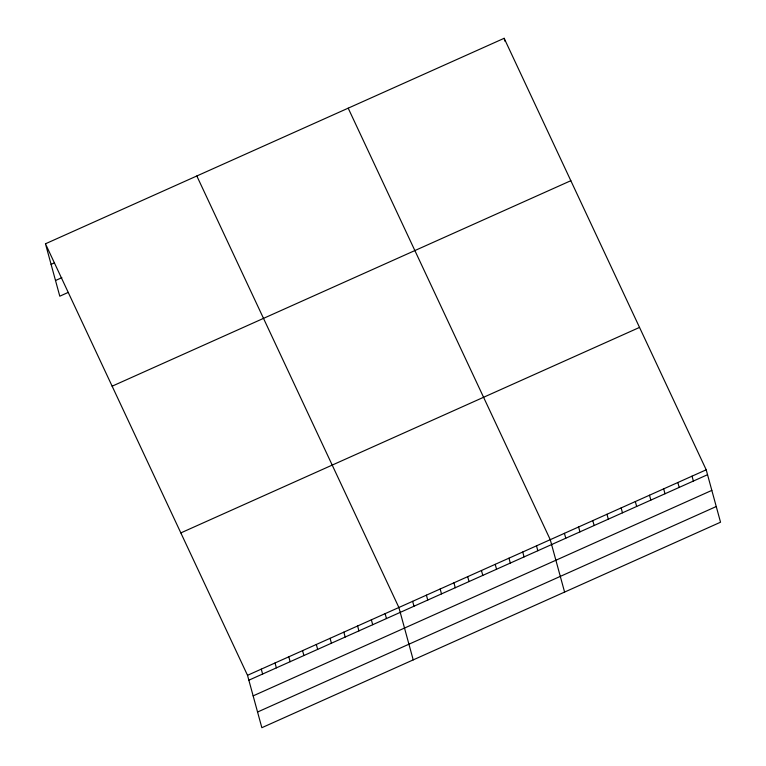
<?xml version="1.0" encoding="UTF-8"?>
<svg xmlns="http://www.w3.org/2000/svg" width="766" height="766" viewBox="0 0 766 766"><rect width="100%" height="100%" fill="white"/><g stroke="black" fill="none" stroke-linecap="round" stroke-linejoin="round"><path stroke-width="1.15" d="M45.462 243.789L504.152 38.3L706.204 469.807L720.538 522.211L261.848 727.7L247.514 675.306L45.462 243.789L59.796 296.193L68.26 292.392M51.083 264.366L54.262 262.939M55.506 280.509L61.854 277.665M112.133 386.188L570.833 180.699M180.833 532.906L639.533 327.417M247.514 675.306L706.204 469.807M248.854 680.198L707.545 474.709M253.144 695.873L711.834 490.384M257.558 712.026L716.258 506.527M348.195 108.169L550.256 539.676L564.59 592.07M196.824 175.979L398.885 607.495L413.219 659.89M692.033 476.165L693.374 481.058M677.853 482.513L679.193 487.406M663.672 488.871L665.012 493.764M649.501 495.219L650.841 500.112M635.32 501.567L636.661 506.46M504.152 38.3L504.957 41.24M621.14 507.925L622.48 512.818M606.969 514.273L608.3 519.166M592.788 520.621L594.129 525.524M578.608 526.979L579.948 531.872M564.427 533.327L565.768 538.22M536.497 545.842L537.828 550.735M522.728 552.008L524.068 556.901M508.969 558.175L510.309 563.067M495.209 564.341L496.55 569.234M481.45 570.507L482.791 575.4M467.691 576.664L469.031 581.566M453.932 582.83L455.263 587.733M440.163 588.997L441.503 593.889M426.403 595.163L427.744 600.056M412.644 601.329L413.985 606.222M385.126 613.662L386.466 618.555M371.366 619.818L372.697 624.721M357.598 625.985L358.938 630.878M343.838 632.151L345.179 637.044M330.079 638.317L331.419 643.21M316.32 644.484L317.66 649.377M302.56 650.65L303.901 655.543M288.801 656.807L290.142 661.709M275.032 662.973L276.373 667.866M261.273 669.139L262.614 674.032"/></g></svg>
